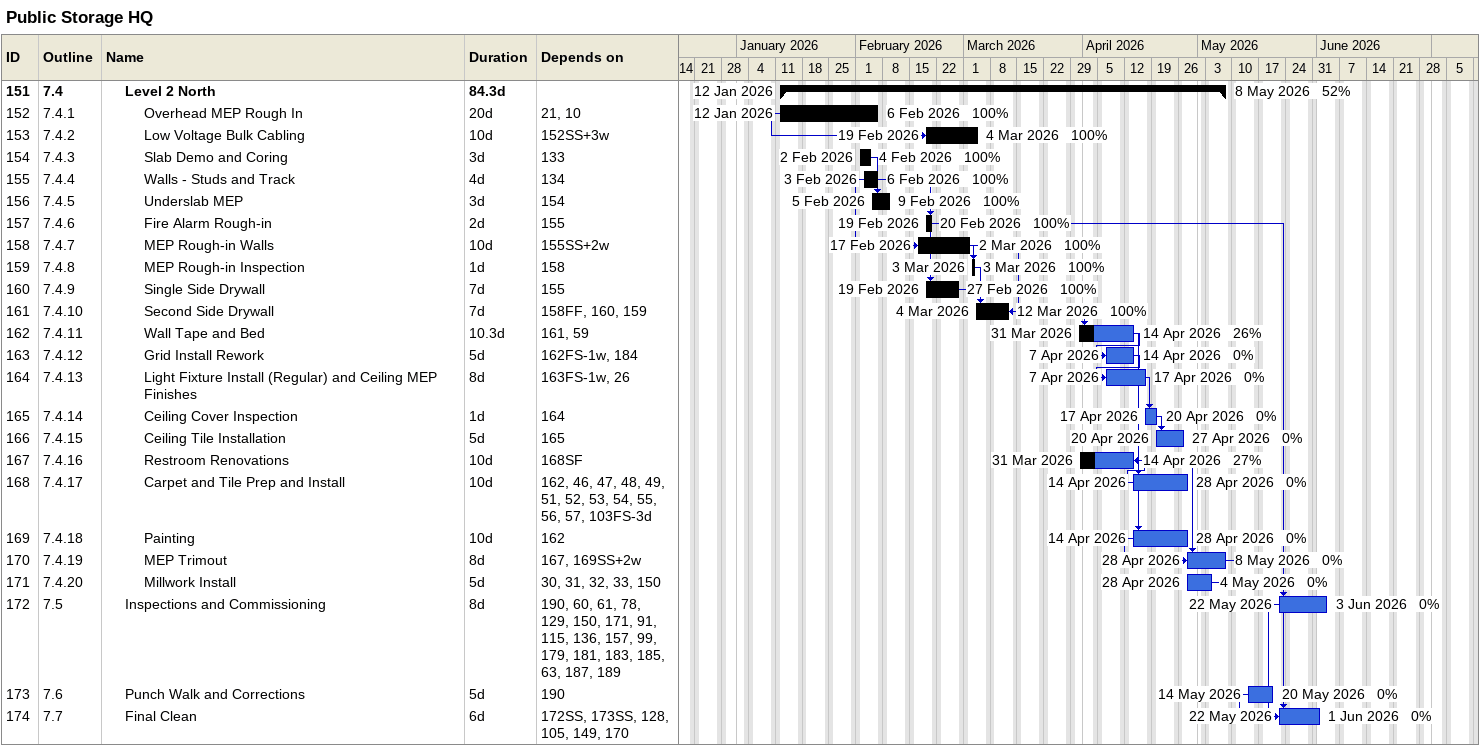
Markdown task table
Public Storage HQ

| ID | WBS | Task | Duration | Start | Finish | Predecessors | % complete |
|---|---|---|---|---|---|---|---|
| 151 | 7.4 | **Level 2 North** | 84.3d | 2026-01-12 | 2026-05-08 |  | 52 |
| 152 | 7.4.1 | Overhead MEP Rough In | 20d | 2026-01-12 | 2026-02-06 | 21, 10 | 100 |
| 153 | 7.4.2 | Low Voltage Bulk Cabling | 10d | 2026-02-19 | 2026-03-04 | 152SS+3w | 100 |
| 154 | 7.4.3 | Slab Demo and Coring | 3d | 2026-02-02 | 2026-02-04 | 133 | 100 |
| 155 | 7.4.4 | Walls - Studs and Track | 4d | 2026-02-03 | 2026-02-06 | 134 | 100 |
| 156 | 7.4.5 | Underslab MEP | 3d | 2026-02-05 | 2026-02-09 | 154 | 100 |
| 157 | 7.4.6 | Fire Alarm Rough-in | 2d | 2026-02-19 | 2026-02-20 | 155 | 100 |
| 158 | 7.4.7 | MEP Rough-in Walls | 10d | 2026-02-17 | 2026-03-02 | 155SS+2w | 100 |
| 159 | 7.4.8 | MEP Rough-in Inspection | 1d | 2026-03-03 | 2026-03-03 | 158 | 100 |
| 160 | 7.4.9 | Single Side Drywall | 7d | 2026-02-19 | 2026-02-27 | 155 | 100 |
| 161 | 7.4.10 | Second Side Drywall | 7d | 2026-03-04 | 2026-03-12 | 158FF, 160, 159 | 100 |
| 162 | 7.4.11 | Wall Tape and Bed | 10.3d | 2026-03-31 | 2026-04-14 | 161, 59 | 26 |
| 163 | 7.4.12 | Grid Install Rework | 5d | 2026-04-07 | 2026-04-14 | 162FS-1w, 184 | 0 |
| 164 | 7.4.13 | Light Fixture Install (Regular) and Ceiling MEP Finishes | 8d | 2026-04-07 | 2026-04-17 | 163FS-1w, 26 | 0 |
| 165 | 7.4.14 | Ceiling Cover Inspection | 1d | 2026-04-17 | 2026-04-20 | 164 | 0 |
| 166 | 7.4.15 | Ceiling Tile Installation | 5d | 2026-04-20 | 2026-04-27 | 165 | 0 |
| 167 | 7.4.16 | Restroom Renovations | 10d | 2026-03-31 | 2026-04-14 | 168SF | 27 |
| 168 | 7.4.17 | Carpet and Tile Prep and Install | 10d | 2026-04-14 | 2026-04-28 | 162, 46, 47, 48, 49, 51, 52, 53, 54, 55, 56, 57, 103FS-3d | 0 |
| 169 | 7.4.18 | Painting | 10d | 2026-04-14 | 2026-04-28 | 162 | 0 |
| 170 | 7.4.19 | MEP Trimout | 8d | 2026-04-28 | 2026-05-08 | 167, 169SS+2w | 0 |
| 171 | 7.4.20 | Millwork Install | 5d | 2026-04-28 | 2026-05-04 | 30, 31, 32, 33, 150 | 0 |
| 172 | 7.5 | Inspections and Commissioning | 8d | 2026-05-22 | 2026-06-03 | 190, 60, 61, 78, 129, 150, 171, 91, 115, 136, 157, 99, 179, 181, 183, 185, 63, 187, 189 | 0 |
| 173 | 7.6 | Punch Walk and Corrections | 5d | 2026-05-14 | 2026-05-20 | 190 | 0 |
| 174 | 7.7 | Final Clean | 6d | 2026-05-22 | 2026-06-01 | 172SS, 173SS, 128, 105, 149, 170 | 0 |
